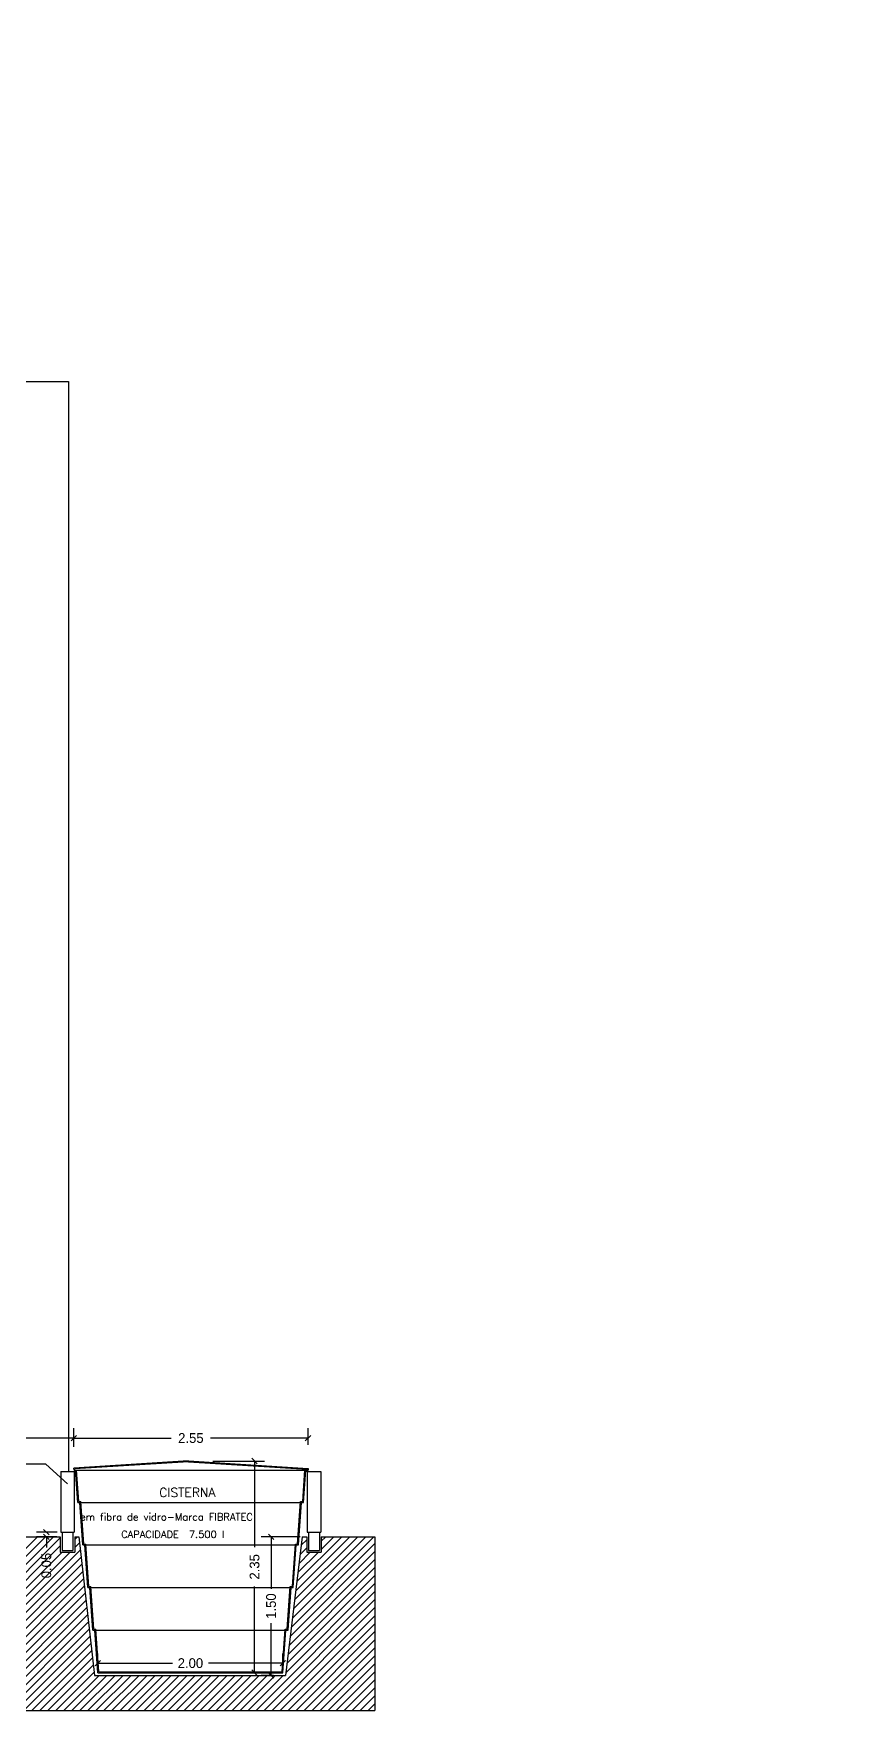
# Model space of a CAD drawing. Extents: x -9 to 119, y 33 to 95.
# Drawn here: x 19.79 to 28.85, y 33.82 to 52.33 of the extents above; entities that cross this region are included whole.
import ezdxf

# ---------------------------------------------------------------- set-up
doc = ezdxf.new("R2010")
doc.units = 0
doc.header["$LTSCALE"] = 8
doc.layers.get('0').update_dxf_attribs({"linetype": 'CONTINUOUS'})
doc.layers.get('DEFPOINTS').update_dxf_attribs({"linetype": 'CONTINUOUS'})
for name, color, linetype in [('CONCRETO', 5, 'CONTINUOUS'), ('COTA', 244, 'CONTINUOUS'), ('EQUIPAMENTOS', 1, 'CONTINUOUS'), ('PAREDES', 7, 'CONTINUOUS'), ('TERRENOEMCORTE', 244, 'CONTINUOUS'), ('TEXTO', 1, 'CONTINUOUS')]:
    doc.layers.add(name, color=color, linetype=linetype)
doc.styles.add('ROMANC', font='ROMANC.SHX')
doc.dimstyles.get("Standard").update_dxf_attribs({"dimtxt": 0.18, "dimasz": 0.18, "dimexe": 0.18, "dimexo": 0.0625, "dimgap": 0.09, "dimtad": 0, "dimtih": 1, "dimtoh": 1, "dimzin": 0, "dimtxsty": 'STANDARD', "dimcen": 0.09, "dimclrt": 30, "dimazin": 3, "dimtfac": 1, "dimtdec": 4, "dimtofl": 0, "dimtmove": 0, "dimatfit": 3, "dimtolj": 1, "dimtzin": 0})

# ---------------------------------------------------------------- blocks, each defined once
blk = doc.blocks.new('_OBLIQUE')
at = {"color": 0, "linetype": 'BYBLOCK'}
blk.add_line((-0.5, -0.5), (0.5, 0.5), dxfattribs=at)
blk = doc.blocks.new('*D135')
at = {"color": 0, "linetype": 'BYBLOCK', "ltscale": 0.2}
for p, q in [((7.985, 47.321), (7.476, 47.321)), ((7.584, 47.321), (7.584, 46.228)), ((7.584, 44.721), (7.584, 45.814)), ((7.985, 44.721), (7.476, 44.721)), ((68.619, 37.951), (68.397, 37.951)), ((68.505, 37.951), (68.505, 37.422)), ((68.505, 36.496), (68.505, 37.026)), ((68.619, 36.496), (68.397, 36.496))]:
    blk.add_line(p, q, dxfattribs=at)
at = {"layer": 'DEFPOINTS', "color": 0, "linetype": 'BYBLOCK', "ltscale": 0.2}
for p in [(8.023, 47.321), (7.584, 44.721), (8.023, 44.721), (68.656, 37.951), (68.505, 36.496), (68.656, 36.496)]:
    blk.add_point(p, dxfattribs=at)
at = {"color": 0, "linetype": 'BYBLOCK', "ltscale": 0.2, "xscale": 0.06, "yscale": 0.06, "zscale": 0.06}
for p, rotation in [((7.584, 47.321), 90), ((7.584, 44.721), 270), ((68.505, 37.951), 90), ((68.505, 36.496), 270)]:
    blk.add_blockref('_OBLIQUE', p, dxfattribs=dict(at, rotation=rotation))
at = {"color": 30, "linetype": 'BYBLOCK', "ltscale": 0.2, "char_height": 0.108, "attachment_point": 5, "rotation": 90}
for s, insert in [('\\A1;2.60', (7.584, 46.021)), ('\\A1;1.46', (68.505, 37.224))]:
    blk.add_mtext(s, dxfattribs=dict(at, insert=insert))
blk = doc.blocks.new('*D136')
at = {"color": 0, "linetype": 'BYBLOCK', "ltscale": 0.2}
for p, q in [((11.096, 52.301), (10.761, 52.301)), ((10.869, 52.301), (10.869, 51.819)), ((10.869, 50.941), (10.869, 51.423)), ((11.497, 50.941), (10.761, 50.941)), ((7.985, 44.571), (7.481, 44.571)), ((7.589, 44.571), (7.589, 43.478)), ((7.589, 41.971), (7.589, 43.064)), ((7.985, 41.971), (7.481, 41.971)), ((68.619, 38.151), (68.223, 38.151)), ((68.331, 38.151), (68.331, 37.522)), ((68.331, 36.496), (68.331, 37.126)), ((68.619, 36.496), (68.223, 36.496))]:
    blk.add_line(p, q, dxfattribs=at)
at = {"layer": 'DEFPOINTS', "color": 0, "linetype": 'BYBLOCK', "ltscale": 0.2}
for p in [(10.869, 52.301), (11.134, 52.301), (11.534, 50.941), (8.023, 44.571), (7.589, 41.971), (8.023, 41.971), (68.656, 38.151), (68.331, 36.496), (68.656, 36.496)]:
    blk.add_point(p, dxfattribs=at)
at = {"color": 0, "linetype": 'BYBLOCK', "ltscale": 0.2, "xscale": 0.06, "yscale": 0.06, "zscale": 0.06}
for p, rotation in [((10.869, 52.301), 90), ((10.869, 50.941), 270), ((7.589, 44.571), 90), ((7.589, 41.971), 270), ((68.331, 38.151), 90), ((68.331, 36.496), 270)]:
    blk.add_blockref('_OBLIQUE', p, dxfattribs=dict(at, rotation=rotation))
at = {"color": 30, "linetype": 'BYBLOCK', "ltscale": 0.2, "char_height": 0.108, "attachment_point": 5, "rotation": 90}
for s, insert in [('\\A1;1.36', (10.869, 51.621)), ('\\A1;2.60', (7.589, 43.271)), ('\\A1;1.66', (68.331, 37.324))]:
    blk.add_mtext(s, dxfattribs=dict(at, insert=insert))
blk = doc.blocks.new('*D149')
at = {"color": 0, "linetype": 'BYBLOCK', "ltscale": 0.2}
for p, q in [((49.37, 37.011), (49.37, 37.192)), ((49.37, 37.084), (50.446, 37.084)), ((51.955, 37.084), (50.878, 37.084)), ((51.955, 37.008), (51.955, 37.192)), ((20.051, 35.791), (19.822, 35.791)), ((20.046, 35.741), (19.822, 35.741)), ((19.93, 35.791), (19.93, 35.791)), ((19.93, 35.741), (19.93, 35.621))]:
    blk.add_line(p, q, dxfattribs=at)
at = {"layer": 'DEFPOINTS', "color": 0, "linetype": 'BYBLOCK', "ltscale": 0.2}
for p in [(51.955, 37.084), (49.37, 36.974), (51.955, 36.97), (19.93, 35.741), (20.083, 35.741), (20.088, 35.791)]:
    blk.add_point(p, dxfattribs=at)
at = {"color": 0, "linetype": 'BYBLOCK', "ltscale": 0.2, "xscale": 0.06, "yscale": 0.06, "zscale": 0.06}
for p, rotation in [((49.37, 37.084), 180), ((19.93, 35.791), 270), ((19.93, 35.741), 90)]:
    blk.add_blockref('_OBLIQUE', p, dxfattribs=dict(at, rotation=rotation))
blk.add_blockref('_OBLIQUE', (51.955, 37.084), dxfattribs=at)
at = {"color": 30, "linetype": 'BYBLOCK', "ltscale": 0.2, "insert": (50.662, 37.084), "char_height": 0.108, "attachment_point": 5}
blk.add_mtext('\\A1;{2.55}', dxfattribs=at)
at = {"color": 30, "linetype": 'BYBLOCK', "ltscale": 0.2, "insert": (19.93, 35.423), "char_height": 0.108, "attachment_point": 5, "rotation": 90}
blk.add_mtext('\\A1;0.05', dxfattribs=at)
blk = doc.blocks.new('*D148')
at = {"color": 0, "linetype": 'BYBLOCK', "ltscale": 0.2}
for p, q in [((46.66, 36.931), (46.66, 37.192)), ((46.66, 37.084), (47.817, 37.084)), ((49.37, 37.084), (48.213, 37.084)), ((49.37, 36.989), (49.37, 37.192))]:
    blk.add_line(p, q, dxfattribs=at)
at = {"layer": 'DEFPOINTS', "color": 0, "linetype": 'BYBLOCK', "ltscale": 0.2}
for p in [(49.37, 37.084), (46.66, 36.893), (49.37, 36.952)]:
    blk.add_point(p, dxfattribs=at)
at = {"color": 0, "linetype": 'BYBLOCK', "ltscale": 0.2, "xscale": 0.06, "yscale": 0.06, "zscale": 0.06, "rotation": 180}
blk.add_blockref('_OBLIQUE', (46.66, 37.084), dxfattribs=at)
at = {"color": 0, "linetype": 'BYBLOCK', "ltscale": 0.2, "xscale": 0.06, "yscale": 0.06, "zscale": 0.06}
blk.add_blockref('_OBLIQUE', (49.37, 37.084), dxfattribs=at)
at = {"color": 30, "linetype": 'BYBLOCK', "ltscale": 0.2, "insert": (48.015, 37.084), "char_height": 0.108, "attachment_point": 5}
blk.add_mtext('\\A1;2.71', dxfattribs=at)
blk = doc.blocks.new('*D150')
at = {"color": 0, "linetype": 'BYBLOCK', "ltscale": 0.2}
for p, q in [((49.636, 34.533), (49.636, 34.708)), ((51.677, 34.533), (51.677, 34.708)), ((49.636, 34.6), (50.459, 34.6)), ((51.677, 34.6), (50.855, 34.6))]:
    blk.add_line(p, q, dxfattribs=at)
at = {"layer": 'DEFPOINTS', "color": 0, "linetype": 'BYBLOCK', "ltscale": 0.2}
for p in [(49.636, 34.495), (51.677, 34.6), (51.677, 34.495)]:
    blk.add_point(p, dxfattribs=at)
at = {"color": 0, "linetype": 'BYBLOCK', "ltscale": 0.2, "xscale": 0.06, "yscale": 0.06, "zscale": 0.06, "rotation": 180}
blk.add_blockref('_OBLIQUE', (49.636, 34.6), dxfattribs=at)
at = {"color": 0, "linetype": 'BYBLOCK', "ltscale": 0.2, "xscale": 0.06, "yscale": 0.06, "zscale": 0.06}
blk.add_blockref('_OBLIQUE', (51.677, 34.6), dxfattribs=at)
at = {"color": 30, "linetype": 'BYBLOCK', "ltscale": 0.2, "insert": (50.657, 34.6), "char_height": 0.108, "attachment_point": 5}
blk.add_mtext('\\A1;{2.00}', dxfattribs=at)
blk = doc.blocks.new('*D151')
at = {"color": 0, "linetype": 'BYBLOCK', "ltscale": 0.2}
for p, q in [((50.905, 36.831), (51.473, 36.831)), ((51.365, 36.831), (51.365, 35.879)), ((51.365, 34.495), (51.365, 35.447)), ((50.905, 34.495), (51.473, 34.495))]:
    blk.add_line(p, q, dxfattribs=at)
at = {"layer": 'DEFPOINTS', "color": 0, "linetype": 'BYBLOCK', "ltscale": 0.2}
for p in [(50.867, 36.831), (50.867, 34.495), (51.365, 34.495)]:
    blk.add_point(p, dxfattribs=at)
at = {"color": 0, "linetype": 'BYBLOCK', "ltscale": 0.2, "xscale": 0.06, "yscale": 0.06, "zscale": 0.06}
for p, rotation in [((51.365, 36.831), 90), ((51.365, 34.495), 270)]:
    blk.add_blockref('_OBLIQUE', p, dxfattribs=dict(at, rotation=rotation))
at = {"color": 30, "linetype": 'BYBLOCK', "ltscale": 0.2, "insert": (51.365, 35.663), "char_height": 0.108, "attachment_point": 5, "rotation": 90}
blk.add_mtext('\\A1;{2.35}', dxfattribs=at)
blk = doc.blocks.new('*D152')
at = {"color": 0, "linetype": 'BYBLOCK', "ltscale": 0.2}
for p, q in [((51.868, 35.995), (51.439, 35.995)), ((51.547, 35.995), (51.547, 35.419)), ((51.547, 34.465), (51.547, 35.041)), ((51.575, 34.465), (51.439, 34.465))]:
    blk.add_line(p, q, dxfattribs=at)
at = {"layer": 'DEFPOINTS', "color": 0, "linetype": 'BYBLOCK', "ltscale": 0.2}
for p in [(51.905, 35.995), (51.547, 34.465), (51.613, 34.465)]:
    blk.add_point(p, dxfattribs=at)
at = {"color": 0, "linetype": 'BYBLOCK', "ltscale": 0.2, "xscale": 0.06, "yscale": 0.06, "zscale": 0.06}
for p, rotation in [((51.547, 35.995), 90), ((51.547, 34.465), 270)]:
    blk.add_blockref('_OBLIQUE', p, dxfattribs=dict(at, rotation=rotation))
at = {"color": 30, "linetype": 'BYBLOCK', "ltscale": 0.2, "insert": (51.547, 35.23), "char_height": 0.108, "attachment_point": 5, "rotation": 90}
blk.add_mtext('\\A1;{1.50}', dxfattribs=at)
blk = doc.blocks.new('*X150')
at = {"color": 0, "ltscale": 0.2}
for p, q in [((17.914, 33.824), (19.831, 35.741)), ((18.003, 33.824), (19.92, 35.741)), ((18.091, 33.824), (20.008, 35.741)), ((18.179, 33.824), (20.083, 35.728)), ((20.243, 35.711), (20.273, 35.741)), ((22.646, 34.843), (23.544, 35.741)), ((22.658, 34.944), (23.455, 35.741)), ((22.67, 35.045), (23.367, 35.741)), ((22.682, 35.145), (23.278, 35.741)), ((22.695, 35.246), (23.19, 35.741)), ((22.963, 35.691), (23.013, 35.741)), ((22.963, 35.602), (23.102, 35.741)), ((18.268, 33.824), (20.083, 35.64)), ((18.356, 33.824), (20.103, 35.571)), ((18.445, 33.824), (20.192, 35.571)), ((18.533, 33.824), (20.305, 35.596)), ((20.243, 35.623), (20.296, 35.675)), ((22.621, 34.642), (23.557, 35.578)), ((22.634, 34.743), (23.557, 35.666)), ((22.707, 35.346), (22.932, 35.571)), ((22.719, 35.447), (22.843, 35.571)), ((22.731, 35.547), (22.803, 35.619)), ((22.743, 35.648), (22.803, 35.708)), ((18.621, 33.824), (20.314, 35.517)), ((18.71, 33.824), (20.323, 35.437)), ((18.798, 33.824), (20.332, 35.358)), ((22.597, 34.441), (23.557, 35.401)), ((22.609, 34.542), (23.557, 35.489)), ((18.887, 33.824), (20.341, 35.278)), ((18.975, 33.824), (20.35, 35.199)), ((22.573, 34.24), (23.557, 35.224)), ((22.585, 34.341), (23.557, 35.312)), ((19.063, 33.824), (20.359, 35.12)), ((19.152, 33.824), (20.368, 35.04)), ((22.245, 33.824), (23.557, 35.136)), ((22.334, 33.824), (23.557, 35.047)), ((19.24, 33.824), (20.377, 34.961)), ((19.328, 33.824), (20.386, 34.882)), ((19.417, 33.824), (20.395, 34.802)), ((22.422, 33.824), (23.557, 34.959)), ((22.51, 33.824), (23.557, 34.87)), ((19.505, 33.824), (20.404, 34.723)), ((19.594, 33.824), (20.413, 34.643)), ((22.599, 33.824), (23.557, 34.782)), ((22.687, 33.824), (23.557, 34.694)), ((19.682, 33.824), (20.422, 34.564)), ((19.77, 33.824), (20.431, 34.485)), ((22.776, 33.824), (23.557, 34.605)), ((22.864, 33.824), (23.557, 34.517)), ((22.952, 33.824), (23.557, 34.428)), ((19.859, 33.824), (20.44, 34.405)), ((19.947, 33.824), (20.449, 34.326)), ((20.036, 33.824), (20.458, 34.246)), ((23.041, 33.824), (23.557, 34.34)), ((23.129, 33.824), (23.557, 34.252)), ((20.124, 33.824), (20.511, 34.211)), ((20.212, 33.824), (20.599, 34.211)), ((20.301, 33.824), (20.688, 34.211)), ((20.389, 33.824), (20.776, 34.211)), ((20.477, 33.824), (20.865, 34.211)), ((20.566, 33.824), (20.953, 34.211)), ((20.654, 33.824), (21.041, 34.211)), ((20.743, 33.824), (21.13, 34.211)), ((20.831, 33.824), (21.218, 34.211)), ((20.919, 33.824), (21.306, 34.211)), ((21.008, 33.824), (21.395, 34.211)), ((21.096, 33.824), (21.483, 34.211)), ((21.185, 33.824), (21.572, 34.211)), ((21.273, 33.824), (21.66, 34.211)), ((21.361, 33.824), (21.748, 34.211)), ((21.45, 33.824), (21.837, 34.211)), ((21.538, 33.824), (21.925, 34.211)), ((21.627, 33.824), (22.014, 34.211)), ((21.715, 33.824), (22.102, 34.211)), ((21.803, 33.824), (22.19, 34.211)), ((21.892, 33.824), (22.279, 34.211)), ((21.98, 33.824), (22.367, 34.211)), ((22.068, 33.824), (22.456, 34.211)), ((22.157, 33.824), (22.544, 34.211)), ((23.218, 33.824), (23.557, 34.163)), ((23.306, 33.824), (23.557, 34.075)), ((23.394, 33.824), (23.557, 33.987)), ((23.483, 33.824), (23.557, 33.898))]:
    blk.add_line(p, q, dxfattribs=at)

msp = doc.modelspace()

# ---------------------------------------------------------------- linework, layer by layer
at = {"layer": 'CONCRETO', "color": 5, "ltscale": 0.2}
for p, q in [((20.103, 35.791), (20.103, 35.591)), ((20.223, 35.791), (20.223, 35.591)), ((22.823, 35.791), (22.823, 35.591)), ((22.943, 35.791), (22.943, 35.591)), ((20.103, 35.591), (20.223, 35.591)), ((22.823, 35.591), (22.943, 35.591))]:
    msp.add_line(p, q, dxfattribs=at)
at = {"layer": 'CONCRETO', "color": 3, "ltscale": 0.2}
for p, q in [((20.103, 35.791), (20.223, 35.791)), ((22.823, 35.791), (22.943, 35.791))]:
    msp.add_line(p, q, dxfattribs=at)
at = {"layer": 'EQUIPAMENTOS', "color": 244, "ltscale": 0.2}
for p, q in [((21.498, 36.579), (20.233, 36.5)), ((20.236, 36.476), (20.233, 36.5)), ((21.498, 36.569), (20.244, 36.49)), ((20.246, 36.476), (20.244, 36.49)), ((20.277, 36.121), (20.252, 36.476)), ((20.287, 36.131), (20.262, 36.477)), ((21.497, 36.569), (22.808, 36.487)), ((21.498, 36.579), (22.818, 36.496)), ((22.76, 36.131), (22.784, 36.477)), ((22.769, 36.121), (22.794, 36.476)), ((22.784, 36.476), (22.794, 36.476)), ((22.808, 36.487), (22.808, 36.476)), ((22.808, 36.476), (22.818, 36.476)), ((22.818, 36.496), (22.818, 36.476)), ((20.277, 36.121), (20.299, 36.121)), ((20.287, 36.131), (20.309, 36.131)), ((20.333, 35.651), (20.299, 36.121)), ((20.342, 35.661), (20.309, 36.131)), ((22.702, 35.661), (22.736, 36.131)), ((22.712, 35.651), (22.745, 36.121)), ((22.736, 36.131), (22.76, 36.131)), ((22.745, 36.121), (22.769, 36.121)), ((20.333, 35.651), (20.355, 35.651)), ((20.342, 35.661), (20.364, 35.661)), ((20.388, 35.181), (20.355, 35.651)), ((20.398, 35.191), (20.364, 35.661)), ((22.645, 35.191), (22.679, 35.661)), ((22.654, 35.181), (22.688, 35.651)), ((22.679, 35.661), (22.702, 35.661)), ((22.688, 35.651), (22.712, 35.651)), ((20.388, 35.181), (20.41, 35.181)), ((20.398, 35.191), (20.419, 35.191)), ((20.444, 34.711), (20.41, 35.181)), ((20.453, 34.721), (20.419, 35.191)), ((22.588, 34.721), (22.621, 35.191)), ((22.597, 34.711), (22.631, 35.181)), ((22.621, 35.191), (22.645, 35.191)), ((22.631, 35.181), (22.654, 35.181)), ((20.444, 34.711), (20.465, 34.711)), ((20.453, 34.721), (20.475, 34.721)), ((20.499, 34.241), (20.465, 34.711)), ((20.508, 34.251), (20.475, 34.721)), ((22.531, 34.251), (22.564, 34.721)), ((22.54, 34.241), (22.573, 34.711)), ((22.564, 34.721), (22.588, 34.721)), ((22.573, 34.711), (22.597, 34.711)), ((20.499, 34.241), (22.54, 34.241)), ((20.508, 34.251), (22.531, 34.251))]:
    msp.add_line(p, q, dxfattribs=at)
at = {"layer": 'EQUIPAMENTOS', "color": 30, "ltscale": 0.2}
for p, q in [((20.309, 36.121), (22.735, 36.121)), ((20.365, 35.651), (22.678, 35.651)), ((20.42, 35.181), (22.621, 35.181)), ((20.475, 34.711), (22.563, 34.711))]:
    msp.add_line(p, q, dxfattribs=at)
at = {"layer": 'PAREDES', "color": 30, "ltscale": 0.2}
for p, q in [((17.523, 48.491), (20.173, 48.491)), ((20.173, 48.491), (20.173, 36.462)), ((20.238, 36.462), (20.253, 36.462)), ((22.808, 36.462), (22.793, 36.462))]:
    msp.add_line(p, q, dxfattribs=at)
at = {"layer": 'PAREDES', "color": 3, "ltscale": 0.2}
for p, q in [((20.088, 36.462), (20.088, 35.791)), ((20.088, 36.462), (20.238, 36.462)), ((20.238, 36.462), (20.238, 35.791)), ((22.808, 36.462), (22.808, 35.791)), ((22.808, 36.462), (22.958, 36.462)), ((22.958, 36.462), (22.958, 35.791))]:
    msp.add_line(p, q, dxfattribs=at)
at = {"layer": 'TERRENOEMCORTE', "color": 30, "ltscale": 0.2}
for p, q in [((19.925, 36.544), (18.606, 36.544)), ((20.163, 36.326), (19.925, 36.544)), ((20.246, 36.476), (20.252, 36.476)), ((20.262, 36.477), (22.784, 36.476)), ((22.794, 36.476), (22.808, 36.476))]:
    msp.add_line(p, q, dxfattribs=at)
at = {"layer": 'TERRENOEMCORTE', "color": 244, "ltscale": 0.2}
for p, q in [((20.235, 36.476), (20.246, 36.476)), ((20.252, 36.476), (20.262, 36.477)), ((17.553, 35.741), (20.083, 35.741)), ((20.083, 35.741), (20.083, 35.571)), ((20.088, 35.791), (20.238, 35.791)), ((20.243, 35.741), (20.288, 35.741)), ((20.243, 35.741), (20.243, 35.571)), ((20.288, 35.741), (20.462, 34.211)), ((22.755, 35.741), (22.569, 34.211)), ((22.755, 35.741), (22.803, 35.741)), ((22.803, 35.741), (22.803, 35.571)), ((22.808, 35.791), (22.958, 35.791)), ((22.963, 35.741), (22.963, 35.571)), ((22.963, 35.741), (23.557, 35.741)), ((23.557, 35.741), (23.557, 33.824)), ((20.083, 35.571), (20.243, 35.571)), ((22.803, 35.571), (22.963, 35.571)), ((20.462, 34.211), (22.569, 34.211)), ((-0.077, 33.824), (23.557, 33.824))]:
    msp.add_line(p, q, dxfattribs=at)

# ---------------------------------------------------------------- block references
at = {"layer": 'TERRENOEMCORTE', "color": 30, "ltscale": 0.2}
msp.add_blockref('*X150', (0, 0), dxfattribs=at)
msp.add_blockref('*X150', (0, 0), dxfattribs=at)

# ---------------------------------------------------------------- texts
at = {"layer": 'TEXTO', "color": 30, "linetype": 'CONTINUOUS', "ltscale": 0.3, "style": 'ROMANC'}
for s, height, p in [('CISTERNA', 0.1, (21.175, 36.18)), (' em fibra de vidro-Marca FIBRATEC ', 0.08, (20.248, 35.92)), ('CAPACIDADE  7.500 l', 0.08, (20.755, 35.728))]:
    msp.add_text(s, height=height, rotation=360, dxfattribs=at).set_placement(p)

# ---------------------------------------------------------------- dimensions: what is measured, and where the dimension line sits
at = {"layer": 'COTA', "color": 30, "ltscale": 0.2}
dim = msp.add_linear_dim(base=(9.687, 52.301), p1=(10.352, 50.941), p2=(9.952, 52.301), angle=90, dimstyle='STANDARD', override={"dimscale": 0.6, "dimasz": 0.1, "dimtih": 0, "dimtoh": 0, "dimblk1": 'OBLIQUE', "dimblk2": 'OBLIQUE', "dimsah": 1}, dxfattribs=at)
dim.commit()
dim.dimension.update_dxf_attribs({"geometry": '*D136', "text_midpoint": (9.687, 51.621), "insert": (-1.182, 0)})
at = {"layer": 'COTA', "color": 244, "ltscale": 0.2}
for base, p1, p2, picture, middle in [((7.589, 41.971), (8.023, 44.571), (8.023, 41.971), '*D136', (7.589, 43.271)), ((68.3309, 36.4958), (68.6563, 38.1514), (68.6563, 36.4958), '*D136', (68.3309, 37.3236)), ((7.584, 44.721), (8.023, 47.321), (8.023, 44.721), '*D135', (7.584, 46.021)), ((68.5053, 36.4958), (68.6563, 37.9514), (68.6563, 36.4958), '*D135', (68.5053, 37.2236)), ((19.93, 35.741), (20.088, 35.791), (20.083, 35.741), '*D149', (19.93, 35.423))]:
    dim = msp.add_linear_dim(base=base, p1=p1, p2=p2, angle=90, dimstyle='STANDARD', override={"dimscale": 0.6, "dimasz": 0.1, "dimtih": 0, "dimtoh": 0, "dimblk1": 'OBLIQUE', "dimblk2": 'OBLIQUE', "dimsah": 1}, dxfattribs=at)
    dim.commit()
    dim.dimension.update_dxf_attribs({"geometry": picture, "text_midpoint": middle})
for base, p1, p2, text, picture, middle in [((22.818, 36.829), (20.233, 36.719), (22.818, 36.716), '{2.55}', '*D149', (21.525, 36.829)), ((22.54, 34.346), (20.499, 34.241), (22.54, 34.241), '{2.00}', '*D150', (21.519, 34.346))]:
    dim = msp.add_linear_dim(base=base, p1=p1, p2=p2, text=text, dimstyle='STANDARD', override={"dimscale": 0.6, "dimasz": 0.1, "dimtih": 0, "dimtoh": 0, "dimblk1": 'OBLIQUE', "dimblk2": 'OBLIQUE', "dimsah": 1}, dxfattribs=at)
    dim.commit()
    dim.dimension.update_dxf_attribs({"geometry": picture, "text_midpoint": middle, "insert": (-29.137, -0.254)})
dim = msp.add_linear_dim(base=(20.233, 36.829), p1=(17.523, 36.639), p2=(20.233, 36.697), dimstyle='STANDARD', override={"dimscale": 0.6, "dimasz": 0.1, "dimtih": 0, "dimtoh": 0, "dimblk1": 'OBLIQUE', "dimblk2": 'OBLIQUE', "dimsah": 1}, dxfattribs=at)
dim.commit()
dim.dimension.update_dxf_attribs({"geometry": '*D148', "text_midpoint": (18.878, 36.829), "insert": (-29.137, -0.254)})
for base, p1, p2, text, picture, middle in [((22.228, 34.241), (21.73, 36.577), (21.73, 34.241), '{2.35}', '*D151', (22.228, 35.409)), ((22.41, 34.211), (22.768, 35.741), (22.476, 34.211), '{1.50}', '*D152', (22.41, 34.976))]:
    dim = msp.add_linear_dim(base=base, p1=p1, p2=p2, angle=90, text=text, dimstyle='STANDARD', override={"dimscale": 0.6, "dimasz": 0.1, "dimtih": 0, "dimtoh": 0, "dimblk1": 'OBLIQUE', "dimblk2": 'OBLIQUE', "dimsah": 1}, dxfattribs=at)
    dim.commit()
    dim.dimension.update_dxf_attribs({"geometry": picture, "text_midpoint": middle, "insert": (-29.137, -0.254)})

doc.saveas('drawing.dxf')
